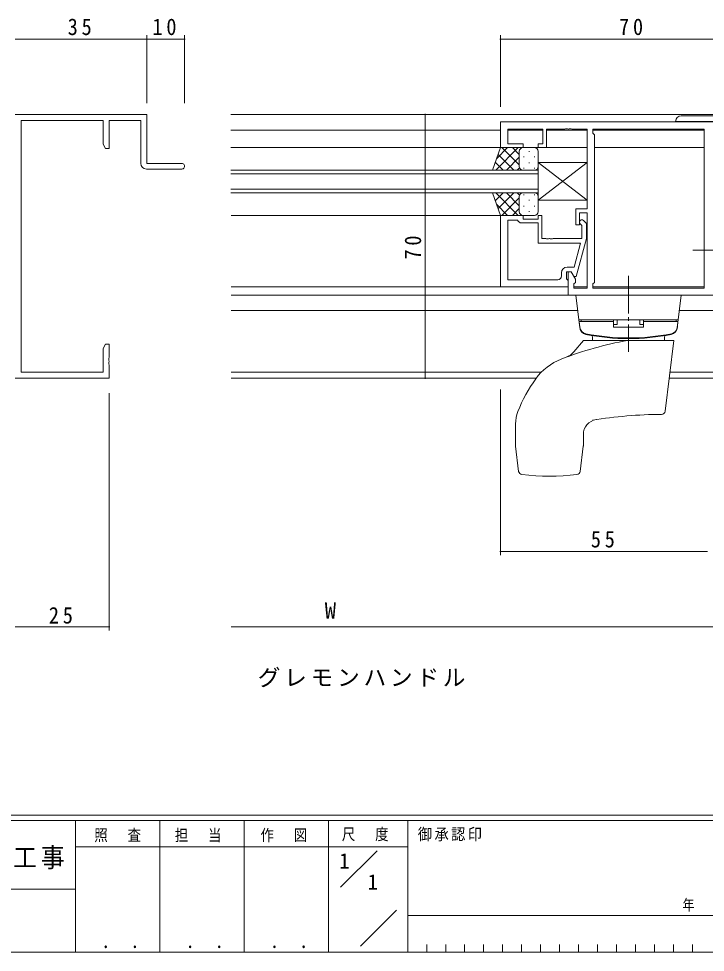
# Model space of a CAD drawing. Units: millimetres on the paper. Extents: x -397 to 397, y -282 to 282.
# Drawn here: x 106.2 to 288.5, y -282.1 to -34.3 of the extents above; entities that cross this region are included whole.
import ezdxf
from ezdxf.enums import TextEntityAlignment as Align

# ---------------------------------------------------------------- set-up
doc = ezdxf.new("R2010")
doc.units = ezdxf.units.MM
doc.linetypes.add('USER2', pattern=[13, 10, -1, 1, -1])
for name, color, linetype, lineweight in [('0-1_YKK_ZWAK', 7, 'Continuous', 18), ('0-3_YKK_11', 7, 'Continuous', 18), ('0-4_YKK_12', 2, 'Continuous', 18), ('0-5_YKK_13', 4, 'Continuous', 18), ('0-6_YKK_D', 6, 'Continuous', 18)]:
    doc.layers.add(name, color=color, linetype=linetype, lineweight=lineweight)
doc.layers.add('0-2_USER1', color=7, linetype='Continuous')
doc.styles.add('ＭＳ ゴシック', font='')
doc.styles.get('ＭＳ ゴシック').set_extended_font_data('MS Gothic')

msp = doc.modelspace()

# ---------------------------------------------------------------- linework, layer by layer
at = {"layer": '0-1_YKK_ZWAK'}
for p, q in [((376.092, -245.7), (-393.908, -245.7)), ((338.292, -247.1), (-393.908, -247.1)), ((121.292, -247.1), (121.292, -282.1)), ((143.692, -247.1), (143.692, -282.1)), ((166.092, -247.1), (166.092, -282.1)), ((188.492, -247.1), (188.492, -282.1)), ((209.492, -247.1), (209.492, -282.1)), ((189.476, -254.099), (121.292, -254.099)), ((189.476, -254.099), (209.492, -254.099)), ((191.662, -264.836), (201.355, -255.143)), ((-7.508, -265.299), (121.292, -265.299)), ((196.964, -280.445), (206.488, -270.921)), ((209.492, -272.3), (310.291, -272.3)), ((214.532, -280), (214.532, -282.1)), ((219.572, -280), (219.572, -282.1)), ((224.612, -280), (224.612, -282.1)), ((229.652, -280), (229.652, -282.1)), ((234.692, -280), (234.692, -282.1)), ((239.732, -280), (239.732, -282.1)), ((244.772, -280), (244.772, -282.1)), ((249.812, -280), (249.812, -282.1)), ((254.852, -280), (254.852, -282.1)), ((259.892, -280), (259.892, -282.1)), ((264.932, -280), (264.932, -282.1)), ((269.972, -280), (269.972, -282.1)), ((275.012, -280), (275.012, -282.1)), ((280.052, -280), (280.052, -282.1)), ((285.092, -280), (285.092, -282.1)), ((-393.908, -282.1), (338.292, -282.1))]:
    msp.add_line(p, q, dxfattribs=at)
at = {"layer": '0-3_YKK_11'}
for p, q in [((140.241, -59.7), (105.241, -59.7)), ((106.871, -61.33), (128.611, -61.33)), ((106.871, -128.07), (106.871, -61.33)), ((128.611, -61.33), (128.611, -67.609)), ((130.241, -61.33), (138.611, -61.33)), ((130.241, -68.7), (130.241, -61.33)), ((138.611, -61.33), (138.611, -72.7)), ((140.241, -72.7), (140.241, -59.7)), ((234.12, -61.7), (234.12, -68.5)), ((304.12, -61.7), (234.12, -61.7)), ((236.05, -63.63), (245.32, -63.63)), ((236.05, -67.5), (236.05, -63.63)), ((245.32, -63.63), (245.32, -67.5)), ((246.32, -63.63), (251.162, -63.63)), ((246.32, -68.5), (246.32, -63.63)), ((251.162, -63.63), (251.345, -63.51)), ((251.345, -63.51), (251.895, -63.51)), ((251.895, -63.51), (252.078, -63.63)), ((252.078, -63.63), (252.162, -63.63)), ((252.162, -63.63), (252.345, -63.51)), ((252.345, -63.51), (252.895, -63.51)), ((252.895, -63.51), (253.078, -63.63)), ((253.078, -63.63), (257.12, -63.63)), ((257.12, -63.63), (257.12, -84.8)), ((258.62, -63.63), (258.62, -64.7)), ((288.19, -63.63), (258.62, -63.63)), ((288.19, -105.77), (288.19, -63.63)), ((288.19, -105.77), (288.19, -63.63)), ((258.62, -64.7), (259.05, -65.13)), ((259.05, -65.13), (259.05, -104.27)), ((128.611, -67.609), (129.241, -68.7)), ((129.241, -68.7), (130.241, -68.7)), ((234.12, -68.5), (240.12, -68.5)), ((240.12, -67.5), (236.05, -67.5)), ((240.12, -68.5), (240.12, -67.5)), ((244.12, -67.5), (244.12, -68.5)), ((245.32, -67.5), (244.12, -67.5)), ((244.12, -68.5), (246.32, -68.5)), ((140.111, -74.2), (149.491, -74.2)), ((149.491, -72.7), (140.241, -72.7)), ((234.12, -86.5), (240.12, -86.5)), ((234.12, -105.5), (234.12, -86.5)), ((240.12, -86.5), (240.12, -87.5)), ((244.12, -86.5), (245.12, -86.5)), ((244.12, -87.5), (244.12, -86.5)), ((245.12, -86.5), (245.12, -92.6)), ((254.12, -84.8), (254.12, -89)), ((257.12, -84.8), (254.12, -84.8)), ((255.12, -85.8), (257.12, -85.8)), ((255.12, -89), (255.12, -85.8)), ((257.12, -85.8), (257.12, -105.77)), ((236.05, -87.8), (236.05, -103.57)), ((238.62, -87.8), (236.05, -87.8)), ((236.05, -87.8), (236.05, -103.57)), ((238.82, -88), (238.62, -87.8)), ((239.32, -88.5), (238.82, -88)), ((244.12, -88.5), (239.32, -88.5)), ((240.12, -87.5), (244.12, -87.5)), ((244.12, -93.9), (244.12, -88.5)), ((254.12, -89), (255.12, -89)), ((255.72, -89.149), (255.296, -88.724)), ((255.72, -92.6), (255.72, -89.149)), ((256.144, -87.876), (256.92, -88.651)), ((256.92, -88.651), (256.92, -92.597)), ((255.328, -93.9), (244.12, -93.9)), ((245.12, -92.6), (246.162, -92.6)), ((246.162, -92.6), (246.345, -92.72)), ((246.345, -92.72), (246.895, -92.72)), ((246.895, -92.72), (247.078, -92.6)), ((247.078, -92.6), (247.162, -92.6)), ((247.162, -92.6), (247.345, -92.72)), ((247.345, -92.72), (247.895, -92.72)), ((247.895, -92.72), (248.078, -92.6)), ((248.078, -92.6), (255.72, -92.6)), ((253.64, -100.2), (255.328, -93.9)), ((256.92, -92.597), (254.213, -102.7)), ((251.62, -101.5), (251.62, -103.3)), ((252.92, -101.5), (251.62, -101.5)), ((251.82, -100.2), (253.64, -100.2)), ((252.12, -101.5), (252.12, -107.7)), ((252.92, -101.5), (252.12, -101.5)), ((254.05, -103.457), (252.92, -101.5)), ((253.613, -102.7), (252.92, -101.5)), ((236.05, -103.57), (249.32, -103.57)), ((250.32, -102.57), (250.32, -101.7)), ((251.62, -103.3), (251.82, -103.5)), ((251.82, -103.5), (252.12, -103.8)), ((252.12, -103.8), (252.12, -105.5)), ((254.213, -102.7), (253.613, -102.7)), ((254.05, -104.27), (254.05, -103.457)), ((252.12, -105.5), (234.12, -105.5)), ((253.62, -104.7), (254.05, -104.27)), ((253.62, -105.77), (253.62, -104.7)), ((257.12, -105.77), (253.62, -105.77)), ((259.05, -104.27), (258.62, -104.7)), ((258.62, -104.7), (258.62, -105.77)), ((258.62, -105.77), (288.19, -105.77)), ((252.12, -107.7), (294.62, -107.7)), ((129.241, -120.7), (128.611, -121.791)), ((130.241, -120.7), (129.241, -120.7)), ((130.241, -124.242), (130.241, -120.7)), ((128.611, -121.791), (128.611, -128.07)), ((130.121, -124.425), (130.241, -124.242)), ((130.121, -124.975), (130.121, -124.425)), ((130.241, -125.158), (130.121, -124.975)), ((130.121, -125.425), (130.241, -125.242)), ((130.121, -125.975), (130.121, -125.425)), ((130.241, -126.158), (130.121, -125.975)), ((130.241, -125.242), (130.241, -125.158)), ((130.241, -129.7), (130.241, -126.158)), ((128.611, -128.07), (106.871, -128.07)), ((105.241, -129.7), (130.241, -129.7))]:
    msp.add_line(p, q, dxfattribs=at)
for centre, radius, start, end in [((140.111, -72.7), 1.5, 180.00001, 269.99999), ((149.491, -73.45), 0.75, 269.99999, 90.00001), ((255.72, -88.3), 0.6, 44.99999, 225.00001), ((251.82, -101.7), 1.5, 90.00001, 179.99999), ((249.32, -102.57), 1, 270.00001, 359.99999)]:
    msp.add_arc(centre, radius, start, end, dxfattribs=at)
at = {"layer": '0-4_YKK_12'}
for p, q in [((162.547, -59.7), (311.42, -59.7)), ((162.547, -63.9), (234.12, -63.9)), ((236.051, -63.9), (245.318, -63.9)), ((246.321, -63.9), (257.118, -63.9)), ((258.621, -63.9), (288.188, -63.9)), ((162.547, -68.5), (257.12, -68.5)), ((259.05, -68.5), (288.19, -68.5)), ((244.121, -75.501), (162.547, -75.501)), ((244.121, -79.501), (162.547, -79.501)), ((244.121, -80.501), (162.547, -80.501)), ((162.62, -86.5), (234.12, -86.5)), ((162.62, -105.5), (252.12, -105.5)), ((253.621, -105.5), (257.118, -105.5)), ((258.621, -105.5), (288.188, -105.5)), ((162.62, -107.7), (270.42, -107.7)), ((162.62, -111.7), (254.611, -111.7)), ((281.629, -111.7), (292.22, -111.7)), ((162.62, -128.07), (245.002, -128.07)), ((279.092, -128.07), (311.12, -128.07)), ((162.62, -129.7), (243.604, -129.7)), ((278.892, -129.7), (311.42, -129.7))]:
    msp.add_line(p, q, dxfattribs=at)
msp.add_lwpolyline([(244.121, -80.501), (244.121, -74.501), (162.547, -74.501)], dxfattribs=at)
at = {"layer": '0-5_YKK_13'}
for p, q in [((304.122, -61.58), (280.622, -61.58)), ((282.122, -60.08), (304.122, -60.08)), ((231.977, -74.501), (234.12, -68.501)), ((238.852, -68.501), (232.852, -74.501)), ((236.023, -68.501), (233.062, -71.461)), ((234.12, -68.501), (240.12, -68.501)), ((239.12, -73.121), (234.5, -68.501)), ((239.12, -70.292), (237.328, -68.501)), ((243.12, -68.501), (240.12, -68.501)), ((237.671, -74.501), (233.475, -70.305)), ((239.12, -71.061), (235.68, -74.501)), ((239.12, -69.501), (239.12, -73.101)), ((239.12, -69.901), (239.12, -73.501)), ((240.341, -70.836), (240.341, -71.036)), ((241.756, -69.421), (241.756, -69.621)), ((243.171, -70.836), (243.171, -71.036)), ((244.12, -73.501), (244.12, -69.501)), ((234.843, -74.501), (232.731, -72.389)), ((239.176, -73.832), (238.508, -74.501)), ((240.341, -73.866), (240.341, -74.066)), ((241.756, -72.451), (241.756, -72.651)), ((243.171, -73.866), (243.171, -74.066)), ((244.12, -72.5), (257.12, -72.5)), ((244.12, -72.5), (244.12, -82.5)), ((244.12, -72.5), (257.12, -82.5)), ((244.12, -82.5), (257.12, -72.5)), ((244.12, -72.5), (257.12, -72.5)), ((244.12, -72.5), (244.12, -82.5)), ((244.12, -72.5), (257.12, -82.5)), ((244.12, -82.5), (257.12, -72.5)), ((257.12, -72.5), (257.12, -82.5)), ((257.12, -72.5), (257.12, -82.5)), ((240.12, -74.501), (231.977, -74.501)), ((240.12, -74.501), (243.12, -74.501)), ((231.977, -80.501), (240.12, -80.501)), ((231.977, -80.501), (234.12, -86.501)), ((234.843, -80.501), (232.731, -82.612)), ((238.852, -86.501), (232.852, -80.501)), ((237.671, -80.501), (233.475, -84.696)), ((239.12, -83.94), (235.68, -80.501)), ((239.177, -81.169), (238.508, -80.501)), ((239.12, -85.101), (239.12, -81.501)), ((240.12, -80.501), (243.12, -80.501)), ((240.341, -81.136), (240.341, -80.936)), ((243.171, -81.136), (243.171, -80.936)), ((244.12, -81.501), (244.12, -85.501)), ((236.023, -86.501), (233.062, -83.54)), ((239.12, -81.88), (234.5, -86.501)), ((239.12, -85.501), (239.12, -81.901)), ((240.341, -84.166), (240.341, -83.966)), ((241.756, -82.551), (241.756, -82.351)), ((243.171, -84.166), (243.171, -83.966)), ((257.12, -82.5), (244.12, -82.5)), ((257.12, -82.5), (244.12, -82.5)), ((234.12, -86.501), (240.12, -86.501)), ((239.12, -84.709), (237.328, -86.501)), ((243.12, -86.501), (240.12, -86.501)), ((241.756, -85.581), (241.756, -85.381)), ((255.183, -116.358), (254.12, -107.7)), ((254.12, -107.7), (282.12, -107.7)), ((281.057, -116.358), (282.12, -107.7)), ((254.918, -114.2), (281.322, -114.2)), ((255.02, -114.7), (255.144, -116.116)), ((255.02, -114.7), (264.12, -114.7)), ((255.52, -114.2), (255.52, -114.7)), ((255.52, -114.2), (264.12, -114.2)), ((264.12, -116.2), (264.12, -114.2)), ((264.12, -115.467), (265.12, -115.467)), ((264.12, -116.2), (272.12, -116.2)), ((265.12, -114.2), (265.12, -115.467)), ((271.12, -114.2), (271.12, -115.467)), ((272.12, -115.467), (271.12, -115.467)), ((280.72, -114.2), (272.12, -114.2)), ((272.12, -116.2), (272.12, -114.2)), ((281.22, -114.7), (272.12, -114.7)), ((280.72, -114.2), (280.72, -114.7)), ((281.22, -114.7), (281.096, -116.116)), ((258.585, -119.7), (258.57, -118.818)), ((277.655, -119.7), (277.67, -118.818)), ((253.62, -122.679), (256.12, -119.7)), ((256.12, -119.7), (280.12, -119.7)), ((277.821, -138.426), (280.12, -119.7)), ((238.12, -147.639), (238.12, -141.854)), ((256.12, -147.639), (256.12, -144.659)), ((238.127, -147.761), (238.947, -154.433)), ((255.293, -154.433), (256.112, -147.761))]:
    msp.add_line(p, q, dxfattribs=at)
at = {"layer": '0-5_YKK_13', "linetype": 'USER2'}
for p, q in [((307.62, -95.7), (285.19, -95.7)), ((268.12, -102.5), (268.12, -122.7))]:
    msp.add_line(p, q, dxfattribs=at)
at = {"layer": '0-5_YKK_13'}
for centre, radius, start, end in [((282.122, -61.58), 1.5, 90, 180), ((240.12, -69.501), 1, 90, 180), ((240.12, -69.501), 1, 90, 180), ((243.12, -69.501), 1, 360, 90), ((240.12, -73.501), 1, 180, 270), ((240.12, -73.501), 1, 180, 270), ((243.12, -73.501), 1, 270, 360), ((240.12, -81.501), 1, 90, 180), ((240.12, -81.501), 1, 90, 180), ((243.12, -81.501), 1, 360, 90), ((240.12, -85.501), 1, 180, 270), ((240.12, -85.501), 1, 180, 270), ((243.12, -85.501), 1, 270, 360), ((257.136, -115.942), 2, 185, 258.64775), ((257.146, -115.937), 2, 187, 258.65826), ((257.168, -116.115), 2, 187, 258.68116), ((279.072, -116.115), 2, 281.31884, 353), ((279.093, -115.937), 2, 281.34174, 353), ((279.103, -115.942), 2, 281.35225, 355), ((268.12, -61.234), 57.8, 258.64775, 281.35225), ((268.12, -61.226), 57.8, 258.65826, 281.34116), ((268.12, -61.4), 57.8, 258.68116, 281.31884), ((258.07, -118.827), 0.5, 1, 80.07331), ((278.17, -118.827), 0.5, 99.92669, 179), ((284.82, -214.2), 96.004, 100.15586, 111.10054), ((249.79, -119.465), 5, 290.29251, 320), ((255.658, -138.627), 15, 111.10054, 144.32281), ((275.966, -153.208), 40, 144.32281, 158.51499), ((247.12, -141.854), 9, 158.51499, 180), ((276.828, -138.304), 1, 270.47042, 353), ((260.12, -144.659), 4, 98.77765, 180), ((277.821, -259.3), 120, 90.47042, 99.2391), ((239.12, -147.639), 1, 180, 187), ((255.12, -147.639), 1, 353, 360), ((239.939, -154.311), 1, 187, 263.80105), ((247.12, -88.2), 67.5, 263.80105, 276.19895), ((254.301, -154.311), 1, 276.19895, 353)]:
    msp.add_arc(centre, radius, start, end, dxfattribs=at)
at = {"layer": '0-6_YKK_D'}
for p, q in [((140.241, -56.7), (140.241, -38.7)), ((140.241, -56.7), (140.241, -38.7)), ((150.241, -56.7), (150.241, -38.7)), ((234.12, -57.7), (234.12, -38.7)), ((105.241, -39.7), (140.241, -39.7)), ((140.241, -39.7), (150.241, -39.7)), ((234.12, -39.7), (304.12, -39.7)), ((214.12, -59.7), (214.12, -129.7)), ((130.241, -133.7), (130.241, -196.7)), ((234.12, -132.7), (234.12, -176.7)), ((234.12, -175.7), (289.12, -175.7)), ((130.241, -195.7), (105.241, -195.7)), ((304.12, -195.7), (162.62, -195.7))]:
    msp.add_line(p, q, dxfattribs=at)
for centre, start, end in [((140.241, -39.7), 0, 180), ((140.241, -39.7), 0, 180), ((150.241, -39.7), 0, 180), ((234.12, -39.7), 0, 180), ((140.241, -39.7), 180, 0), ((140.241, -39.7), 180, 0), ((150.241, -39.7), 180, 0), ((234.12, -39.7), 180, 0), ((214.12, -59.7), 90, 270), ((214.12, -59.7), 270, 90), ((214.12, -129.7), 90, 270), ((214.12, -129.7), 270, 90), ((234.12, -175.7), 0, 180), ((234.12, -175.7), 180, 0), ((130.241, -195.7), 0, 180), ((130.241, -195.7), 180, 0)]:
    msp.add_arc(centre, 0.106, start, end, dxfattribs=at)

# ---------------------------------------------------------------- texts
at = {"layer": '0-1_YKK_ZWAK', "attachment_point": 7, "style": 'ＭＳ ゴシック'}
for s, insert, char_height in [('\\T1.24;\\W0.85;照\\~\\~査', (126.281, -252.88), 3.079), ('\\T1.24;\\W0.85;担\\~\\~当', (147.646, -252.88), 3.079), ('\\T1.24;\\W0.85;作\\~\\~図', (170.412, -252.862), 3.079), ('\\T1.24;\\W0.85;尺\\~\\~度', (192.004, -252.637), 3.079), ('\\T1.17;\\W0.9;御承認印', (212.159, -252.633), 3.079), ('\\T1.17;\\W0.9;工事', (104.723, -260.056), 5.132), ('\\T1.28;\\W0.8;年\\~\\~\\~月\\~\\~\\~日', (282.468, -271.269), 2.903), ('\\T1.24;\\W0.85;\\~．\\~．', (125.747, -281.046), 3.592), ('\\T1.24;\\W0.85;\\~．\\~．', (148.147, -281.046), 3.592), ('\\T1.24;\\W0.85;\\~．\\~．', (170.547, -281.046), 3.592)]:
    msp.add_mtext(s, dxfattribs=dict(at, insert=insert, char_height=char_height))
at = {"layer": '0-2_USER1', "style": 'ＭＳ ゴシック'}
for p in [(191.292, -261.099), (198.825, -266.699)]:
    msp.add_text('1', height=4.106, dxfattribs=at).set_placement(p, align=Align.BOTTOM_LEFT)
at = {"layer": '0-2_USER1', "insert": (169.683, -211.767), "char_height": 4.399, "attachment_point": 7, "style": 'ＭＳ ゴシック'}
msp.add_mtext('\\T1.17;グレモンハンドル', dxfattribs=at)
at = {"layer": '0-6_YKK_D', "color": 7, "style": 'ＭＳ ゴシック'}
msp.add_text('W', height=4.399, dxfattribs=at).set_placement((187.469, -194.9), align=Align.BOTTOM_LEFT)
at = {"layer": '0-6_YKK_D', "color": 7, "char_height": 4.399, "attachment_point": 7, "style": 'ＭＳ ゴシック'}
for s, insert in [('\\T1.37;\\W0.9;35', (119.221, -38.7)), ('\\T1.37;\\W0.9;10', (141.721, -38.7)), ('\\T1.37;\\W0.9;70', (265.6, -38.7)), ('\\T1.37;\\W0.9;55', (258.1, -174.7)), ('\\T1.37;\\W0.9;25', (114.221, -194.9))]:
    msp.add_mtext(s, dxfattribs=dict(at, insert=insert))
at = {"layer": '0-6_YKK_D', "color": 7, "insert": (213.12, -98.22), "char_height": 4.399, "attachment_point": 7, "rotation": 90, "style": 'ＭＳ ゴシック'}
msp.add_mtext('\\T1.37;\\W0.9;70', dxfattribs=at)

doc.saveas('drawing.dxf')
